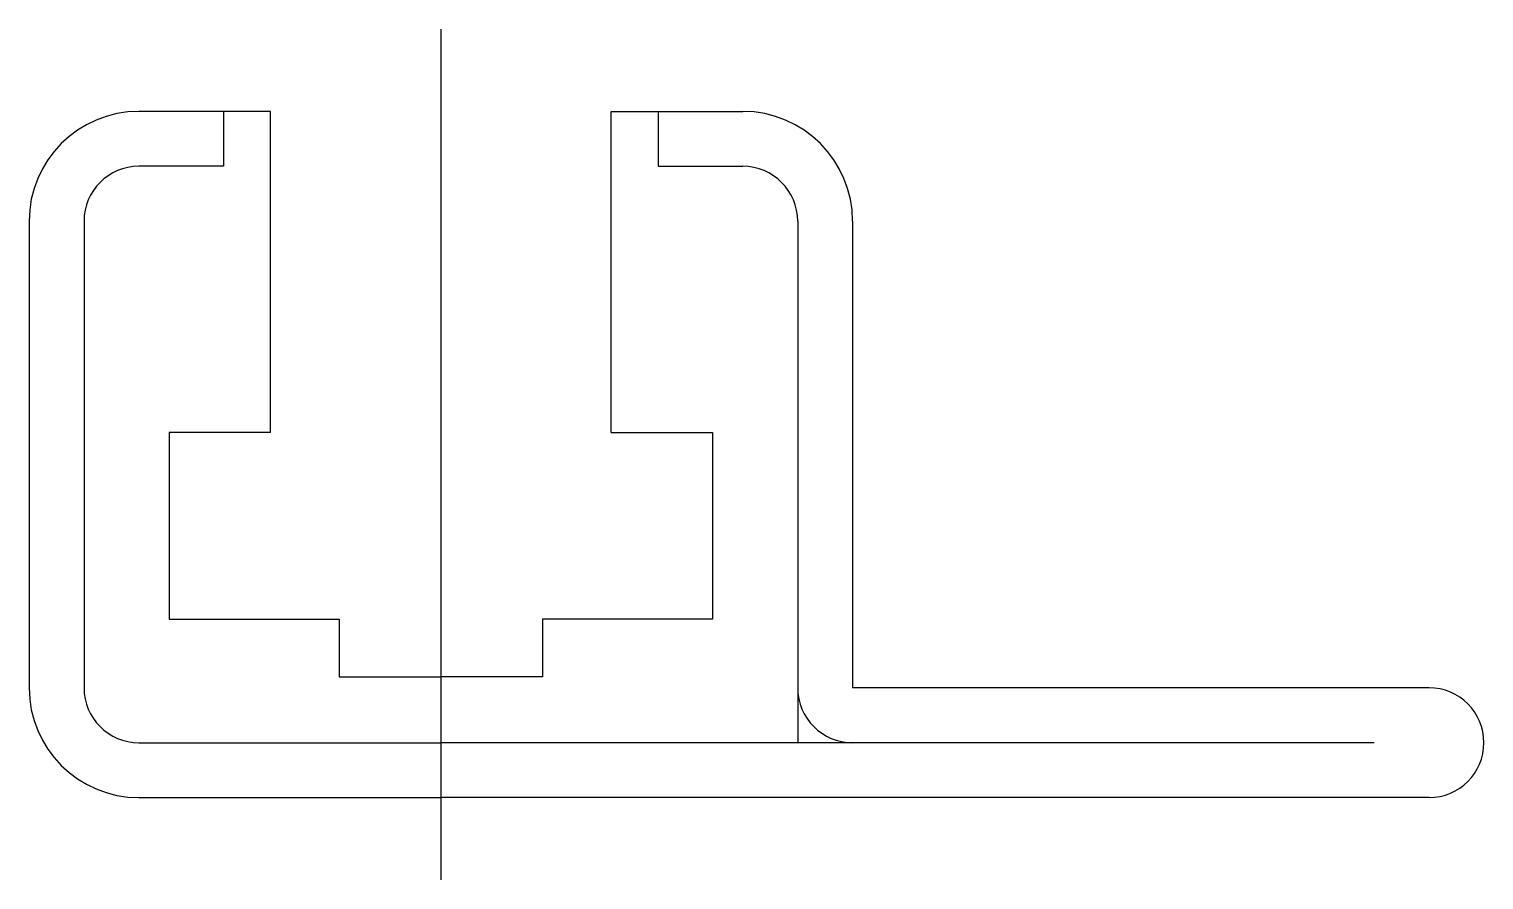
# Model space of a CAD drawing. Extents: x -286 to -207, y -60 to 96.
# Drawn here: x -259.6 to -206.6, y 65.1 to 96.1 of the extents above; entities outside this region: 2.
import ezdxf

# ---------------------------------------------------------------- set-up
doc = ezdxf.new("R2010")
doc.units = 0
doc.linetypes.add('CENTER', pattern=[2, 1.25, -0.25, 0.25, -0.25])
doc.layers.get('0').update_dxf_attribs({"linetype": 'CONTINUOUS'})
doc.layers.add('CENTER', color=1, linetype='CENTER')

msp = doc.modelspace()

# ---------------------------------------------------------------- linework, layer by layer
at = {"color": 7, "linetype": 'CONTINUOUS'}
for p, q in [((-250.775, 93.097), (-255.575, 93.097)), ((-252.495, 93.097), (-252.495, 91.097)), ((-250.775, 81.397), (-250.775, 93.097)), ((-238.375, 93.097), (-233.575, 93.097)), ((-238.375, 81.397), (-238.375, 93.097)), ((-236.655, 93.097), (-236.655, 91.097)), ((-252.495, 91.097), (-255.575, 91.097)), ((-236.655, 91.097), (-233.575, 91.097)), ((-259.575, 89.097), (-259.575, 72.097)), ((-257.575, 89.097), (-257.575, 72.097)), ((-231.575, 89.097), (-231.575, 70.097)), ((-229.575, 89.097), (-229.575, 72.097)), ((-254.475, 81.397), (-254.475, 74.597)), ((-250.775, 81.397), (-254.475, 81.397)), ((-238.375, 81.397), (-234.675, 81.397)), ((-234.675, 81.397), (-234.675, 74.597)), ((-254.475, 74.597), (-248.275, 74.597)), ((-248.275, 74.597), (-248.275, 72.497)), ((-234.675, 74.597), (-240.875, 74.597)), ((-240.875, 74.597), (-240.875, 72.497)), ((-248.275, 72.497), (-244.575, 72.497)), ((-240.875, 72.497), (-244.575, 72.497)), ((-208.575, 72.097), (-229.575, 72.097)), ((-255.575, 70.097), (-244.575, 70.097)), ((-210.575, 70.097), (-244.575, 70.097)), ((-255.575, 68.097), (-244.575, 68.097)), ((-208.575, 68.097), (-244.575, 68.097))]:
    msp.add_line(p, q, dxfattribs=at)
for centre, radius, start, end in [((-255.575, 89.097), 4, 90, 180), ((-233.575, 89.097), 4, 0, 90), ((-255.575, 89.097), 2, 90, 180), ((-233.575, 89.097), 2, 0, 90), ((-255.575, 72.097), 4, 180, 270), ((-255.575, 72.097), 2, 180, 270), ((-229.575, 72.097), 2, 180, 270), ((-208.575, 70.097), 2, 270, 90)]:
    msp.add_arc(centre, radius, start, end, dxfattribs=at)
at = {"layer": 'CENTER', "color": 1, "linetype": 'CONTINUOUS'}
msp.add_line((-244.575, 96.097), (-244.575, 65.097), dxfattribs=at)

# ---------------------------------------------------------------- texts
at = {"color": 7, "linetype": 'CONTINUOUS'}
for p in [(-285.987, -49.998), (-285.987, -59.565)]:
    msp.add_text('GDRC60', height=6, dxfattribs=at).set_placement(p)

doc.saveas('drawing.dxf')
